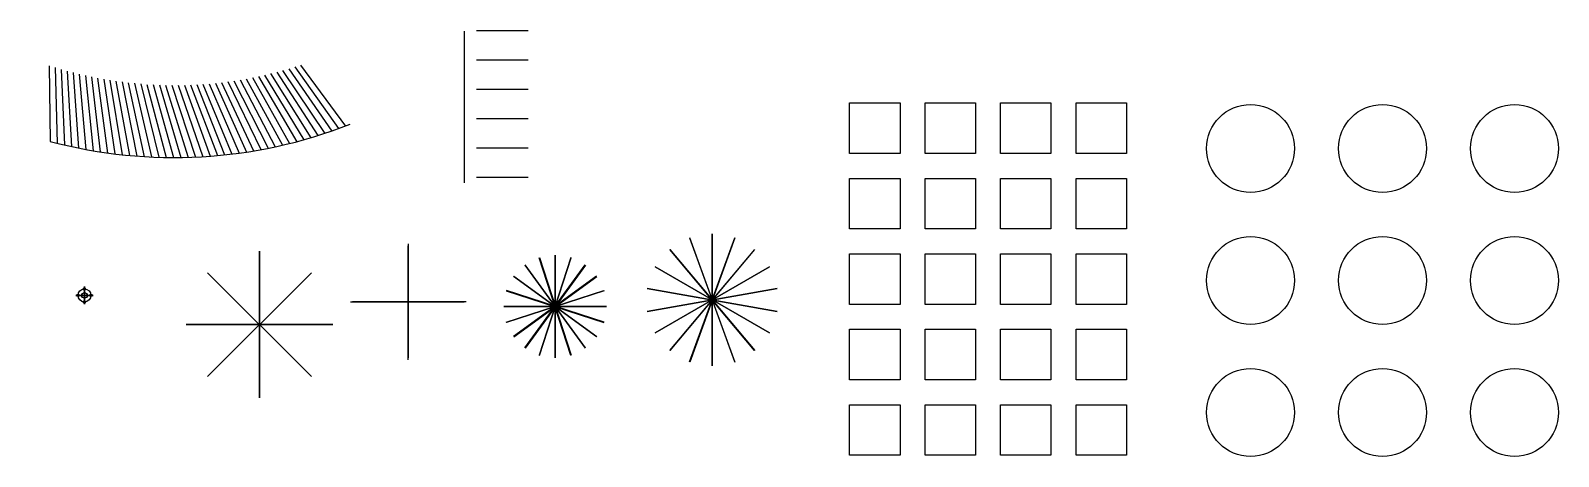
# Model space of a CAD drawing. Header units: millimetres. Extents: x 173 to 10592, y 542 to 3446.
import ezdxf

# ---------------------------------------------------------------- set-up
doc = ezdxf.new("R2010")
doc.units = ezdxf.units.MM

# ---------------------------------------------------------------- blocks, each defined once
blk = doc.blocks.new('*U1')
blk.add_line((0, 388), (0, -388))
blk = doc.blocks.new('*U2')
at = {"color": 0, "linetype": 'ByBlock', "lineweight": -2, "transparency": 16777216}
blk.add_blockref('*U1', (2749, 1603), dxfattribs=at)
for p, rotation in [((2749, 1590), 180), ((2743, 1596), 90), ((2756, 1596), 270.0000000000001)]:
    blk.add_blockref('*U1', p, dxfattribs=dict(at, rotation=rotation))
blk = doc.blocks.new('*U3')
blk.add_line((0, 700), (0, 0))
blk = doc.blocks.new('*U4')
at = {"color": 0, "linetype": 'ByBlock', "lineweight": -2, "transparency": 16777216}
for p, rotation in [((3859, 1232), 17.99999999999999), ((3859, 1897), 162), ((3642, 1897), 198), ((3642, 1232), 342), ((3750, 1914), 180), ((3956, 1281), 35.99999999999997), ((3956, 1848), 144), ((3545, 1848), 216), ((3545, 1281), 324), ((4083, 1456), 71.99999999999999), ((4083, 1673), 108), ((3418, 1673), 252), ((3418, 1456), 288), ((4034, 1359), 53.99999999999999), ((4034, 1770), 126), ((3467, 1770), 234), ((3467, 1359), 306), ((4100, 1564), 90), ((3400, 1564), 270)]:
    blk.add_blockref('*U3', p, dxfattribs=dict(at, rotation=rotation))
blk.add_blockref('*U3', (3750, 1214), dxfattribs=at)
blk = doc.blocks.new('*U5')
blk.add_line((0, 1000), (0, 0))
blk = doc.blocks.new('*U6')
at = {"color": 0, "linetype": 'ByBlock', "lineweight": -2, "transparency": 16777216}
blk.add_blockref('*U5', (1735, 941), dxfattribs=at)
for p, rotation in [((1735, 1941), 180), ((2088, 1087), 44.99999999999999), ((2088, 1795), 135), ((1381, 1795), 225), ((1381, 1087), 315.0000000000001), ((2235, 1441), 90), ((1235, 1441), 270)]:
    blk.add_blockref('*U5', p, dxfattribs=dict(at, rotation=rotation))
blk = doc.blocks.new('*U7')
blk.add_line((0, 900), (0, 0))
blk = doc.blocks.new('*U8')
at = {"color": 0, "linetype": 'ByBlock', "lineweight": -2, "transparency": 16777216}
for p, rotation in [((5154, 972), 19.99999999999994), ((5154, 1818), 160), ((4847, 1818), 200), ((4847, 972), 340), ((5001, 1845), 180), ((5290, 1050), 39.99999999999999), ((5290, 1740), 140), ((4711, 1740), 219.9999999999999), ((4711, 1050), 319.9999999999999), ((5390, 1170), 59.99999999999997), ((5390, 1620), 120), ((4611, 1620), 240), ((4611, 1170), 299.9999999999999), ((5444, 1317), 80), ((5444, 1473), 99.99999999999999), ((4557, 1473), 260), ((4557, 1317), 280)]:
    blk.add_blockref('*U7', p, dxfattribs=dict(at, rotation=rotation))
blk.add_blockref('*U7', (5001, 945), dxfattribs=at)
blk = doc.blocks.new('*U10')
blk.add_lwpolyline([(-172, 172), (172, 172), (172, -172), (-172, -172)], close=True)
blk = doc.blocks.new('*U11')
at = {"color": 0, "linetype": 'ByBlock', "lineweight": -2, "transparency": 16777216}
for p in [(0, 2058), (515, 2058), (1029, 2058), (1544, 2058), (0, 1544), (515, 1544), (1029, 1544), (1544, 1544), (0, 1029), (515, 1029), (1029, 1029), (1544, 1029), (0, 515), (515, 515), (1029, 515), (1544, 515), (0, 0), (515, 0), (1029, 0), (1544, 0)]:
    blk.add_blockref('*U10', p, dxfattribs=at)
blk = doc.blocks.new('*U12')
blk.add_line((-5, 85), (-5, 437))
blk = doc.blocks.new('*U13')
at = {"color": 0, "linetype": 'ByBlock', "lineweight": -2, "transparency": 16777216, "rotation": 270}
for p in [(3129, 3441), (3129, 3241), (3129, 3041), (3129, 2841), (3129, 2641), (3129, 2441)]:
    blk.add_blockref('*U12', p, dxfattribs=at)
blk = doc.blocks.new('*U14')
blk.add_line((-138, 497), (0, 0))
blk = doc.blocks.new('*U15')
at = {"color": 0, "linetype": 'ByBlock', "lineweight": -2, "transparency": 16777216}
for p, rotation in [((2227, 2761), 19.11944082562118), ((2274, 2778), 19.99143397782931), ((2321, 2795), 20.86342713003742), ((307, 2690), 345.1117078895023), ((355, 2678), 345.9837010417097), ((404, 2666), 346.8556941939173), ((452, 2655), 347.7276873461259), ((501, 2645), 348.5996804983344), ((550, 2635), 349.4716736505425), ((600, 2626), 350.3436668027498), ((649, 2618), 351.2156599549579), ((1793, 2643), 11.27150245574849), ((1842, 2653), 12.1434956079566), ((1891, 2664), 13.01548876016389), ((1939, 2676), 13.8874819123716), ((1988, 2688), 14.75947506457976), ((2036, 2701), 15.6314682167887), ((2084, 2715), 16.50346136899683), ((2132, 2730), 17.37545452120452), ((2179, 2745), 18.24744767341265), ((698, 2611), 352.087653107166), ((748, 2605), 352.9596462593747), ((798, 2599), 353.8316394115836), ((847, 2594), 354.7036325637921), ((897, 2590), 355.5756257160003), ((947, 2586), 356.4476188682089), ((997, 2584), 357.3196120204166), ((1047, 2582), 358.1916051726243), ((1097, 2580), 359.0635983248333), ((1147, 2580), 359.9355914770509), ((1197, 2580), 0.8075846292488168), ((1247, 2581), 1.679577781456771), ((1297, 2583), 2.551570933664618), ((1347, 2586), 3.423564085872367), ((1397, 2589), 4.295557238080226), ((1447, 2593), 5.167550390288596), ((1496, 2598), 6.039543542497262), ((1546, 2604), 6.911536694705823), ((1596, 2610), 7.783529846914336), ((1645, 2617), 8.655522999122901), ((1694, 2625), 9.527516151330941), ((1744, 2634), 10.39950930353996)]:
    blk.add_blockref('*U14', p, dxfattribs=dict(at, rotation=rotation))
blk = doc.blocks.new('*U16')
blk.add_line((0, 120), (0, 0))
blk = doc.blocks.new('*U17')
at = {"color": 0, "linetype": 'ByBlock', "lineweight": -2, "transparency": 16777216}
blk.add_blockref('*U16', (541, 1580), dxfattribs=at)
for p, rotation in [((541, 1700), 180), ((601, 1640), 90), ((481, 1640), 270)]:
    blk.add_blockref('*U16', p, dxfattribs=dict(at, rotation=rotation))
blk = doc.blocks.new('*U18')
blk.add_circle((0, 0), 8)
blk = doc.blocks.new('*U19')
at = {"color": 0, "linetype": 'ByBlock', "lineweight": -2, "transparency": 16777216}
for p, rotation in [((541, 1684), 89.99999999999997), ((497, 1640), 180), ((541, 1596), 269.9999999999999)]:
    blk.add_blockref('*U18', p, dxfattribs=dict(at, rotation=rotation))
blk.add_blockref('*U18', (585, 1640), dxfattribs=at)
blk = doc.blocks.new('*U20')
blk.add_circle((0, 0), 300)
blk = doc.blocks.new('*U21')
at = {"color": 0, "linetype": 'ByBlock', "lineweight": -2, "transparency": 16777216}
for p in [(0, 1800), (900, 1800), (1800, 1800), (0, 900), (900, 900), (1800, 900), (0, 0), (900, 0), (1800, 0)]:
    blk.add_blockref('*U20', p, dxfattribs=at)

msp = doc.modelspace()

# ---------------------------------------------------------------- linework, layer by layer
msp.add_line((3129, 3441), (3129, 2408))
for radius in [44, 19]:
    msp.add_circle((541, 1640), radius)
msp.add_arc((1151, 5865), 3285, 255.1117, 291.4411)

# ---------------------------------------------------------------- block references
for name, p in [('*U13', (0, 0)), ('*U15', (0, 0)), ('*U11', (5930, 722)), ('*U21', (8492, 842)), ('*U2', (0, 0)), ('*U8', (-179, 214)), ('*U6', (0, 0)), ('*U4', (0, 0)), ('*U17', (0, 0)), ('*U19', (0, 0))]:
    msp.add_blockref(name, p)

doc.saveas('drawing.dxf')
